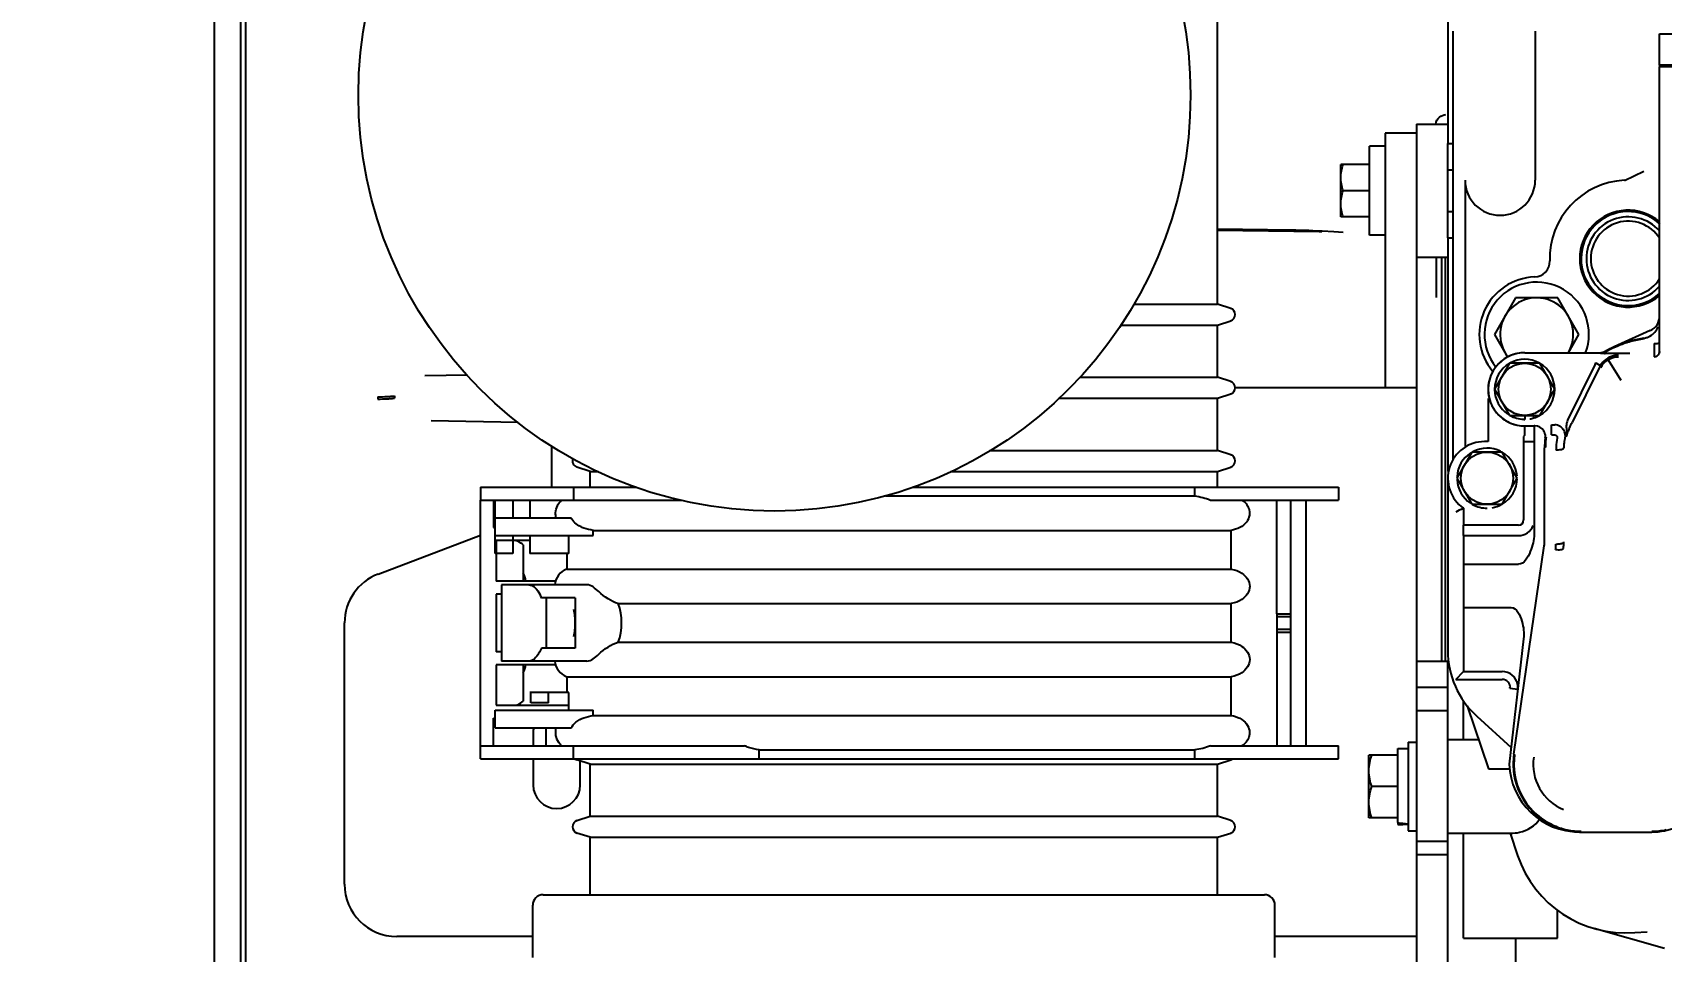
# Model space of a CAD drawing. Header units: millimetres. Extents: x 9130 to 9550, y -18883 to -17651.
# Drawn here: x 9350.471 to 9353.588, y -18045.682 to -18043.924 of the extents above; entities that cross this region are included whole.
import ezdxf

# ---------------------------------------------------------------- set-up
doc = ezdxf.new("R2010")
doc.units = ezdxf.units.MM
doc.layers.add('3551370_DKREDXF_CONTINUOUS_LINE', color=7, linetype='Continuous')
doc.layers.add('3884027_DKREDXF_CONTINUOUS_LINE', color=7, linetype='Continuous')
doc.styles.add('KOTE ZA MONNTAZU', font='simplex.shx', dxfattribs={"width": 0.7, "oblique": 8, "height": 3})
doc.dimstyles.new('KOTE ZA MONTAZU u cm', dxfattribs={"dimscale": 0, "dimtxt": 1.5, "dimasz": 1.5, "dimexe": 0.8, "dimexo": 0.1, "dimgap": 1, "dimtad": 1, "dimdec": 1, "dimlfac": 10, "dimzin": 12, "dimdsep": 46, "dimtxsty": 'KOTE ZA MONNTAZU', "dimcen": 1.5, "dimclrt": 1, "dimadec": 0, "dimazin": 0, "dimtfac": 1, "dimtdec": 1, "dimtmove": 0, "dimatfit": 3, "dimfxl": 1, "dimtolj": 2, "dimtzin": 0, "dimarcsym": 0})

# ---------------------------------------------------------------- blocks, each defined once
blk = doc.blocks.new('*D1102')
at = {"color": 0, "lineweight": -2, "transparency": 16777216}
for p, q in [((9345.4099, -18047.6265), (9345.4099, -18048.7074)), ((9359.4099, -18047.6265), (9359.4099, -18048.7074)), ((9346.0099, -18048.5074), (9358.8099, -18048.5074))]:
    blk.add_line(p, q, dxfattribs=at)
at = {"color": 0, "transparency": 16777216}
for points in [[(9346.0099, -18048.4074), (9346.0099, -18048.6074), (9345.4099, -18048.5074)], [(9358.8099, -18048.4074), (9358.8099, -18048.6074), (9359.4099, -18048.5074)]]:
    blk.add_solid(points, dxfattribs=at)
at = {"layer": 'Defpoints', "color": 0, "transparency": 16777216}
for p in [(9345.4099, -18047.5265), (9359.4099, -18047.5265), (9359.4099, -18048.5074)]:
    blk.add_point(p, dxfattribs=at)
at = {"color": 1, "transparency": 16777216, "insert": (9352.4099, -18047.7074), "char_height": 3, "width": 6.923188, "attachment_point": 5, "style": 'KOTE ZA MONNTAZU'}
blk.add_mtext('\\A2;{\\H0.4x;140 cm}', dxfattribs=at)

msp = doc.modelspace()

# ---------------------------------------------------------------- linework, layer by layer
at = {"layer": '3551370_DKREDXF_CONTINUOUS_LINE', "color": 7, "linetype": 'Continuous'}
for p, q in [((9350.8691, -18043.3156), (9350.8691, -18046.2774)), ((9351.1318, -18044.6208), (9351.1318, -18044.6251)), ((9351.1638, -18044.619), (9351.1638, -18044.6233))]:
    msp.add_line(p, q, dxfattribs=at)
at = {"layer": '3551370_DKREDXF_CONTINUOUS_LINE', "color": 6, "linetype": 'Continuous'}
for p, q in [((9350.8189, -18046.2667), (9350.8189, -18043.3263)), ((9350.8789, -18045.9838), (9350.8789, -18043.5313)), ((9351.303, -18044.5796), (9351.2217, -18044.581)), ((9351.2337, -18044.6664), (9351.4004, -18044.6693)), ((9351.4639, -18044.7144), (9351.4639, -18044.7935))]:
    msp.add_line(p, q, dxfattribs=at)
at = {"layer": '3551370_DKREDXF_CONTINUOUS_LINE', "color": 7, "linetype": 'Continuous'}
for points in [[(9351.1318, -18044.6208), (9351.1378, -18044.6208), (9351.1438, -18044.6207), (9351.1498, -18044.6203)], [(9351.1318, -18044.6251), (9351.1378, -18044.6251), (9351.1438, -18044.625), (9351.1498, -18044.6246)]]:
    msp.add_open_spline(points, degree=3, dxfattribs=at)
for points, knots in [([(9351.1498, -18044.6203), (9351.1512, -18044.6203), (9351.1559, -18044.6199), (9351.1605, -18044.6195), (9351.1638, -18044.619)], [0, 0, 0, 0, 0.286646, 1, 1, 1, 1]), ([(9351.1498, -18044.6246), (9351.1512, -18044.6246), (9351.1559, -18044.6243), (9351.1605, -18044.6238), (9351.1638, -18044.6233)], [0, 0, 0, 0, 0.286683, 1, 1, 1, 1])]:
    msp.add_open_spline(points, degree=3, knots=knots, dxfattribs=at)
at = {"layer": '3884027_DKREDXF_CONTINUOUS_LINE', "color": 6, "linetype": 'Continuous'}
for p, q in [((9353.1789, -18043.4665), (9353.1789, -18044.0989)), ((9352.738, -18044.4435), (9352.738, -18043.7725)), ((9353.1889, -18044.7419), (9353.1889, -18043.9215)), ((9353.346, -18043.9215), (9353.346, -18044.2065)), ((9353.5839, -18043.9865), (9353.5839, -18043.9265)), ((9353.5839, -18043.9265), (9353.6325, -18043.9265)), ((9353.5839, -18044.5341), (9353.5839, -18043.9895)), ((9353.1189, -18044.0995), (9353.1789, -18044.0995)), ((9353.1789, -18044.0995), (9353.1789, -18044.1365)), ((9353.0589, -18044.1165), (9353.0589, -18044.6035)), ((9353.1189, -18044.1165), (9353.0589, -18044.1165)), ((9353.1189, -18044.1197), (9353.1189, -18046.0965)), ((9353.0289, -18044.3115), (9353.0289, -18044.1415)), ((9353.0589, -18044.1415), (9353.0289, -18044.1415)), ((9352.9739, -18044.2765), (9352.9739, -18044.1765)), ((9353.0289, -18044.1765), (9352.9739, -18044.1765)), ((9353.1789, -18044.1865), (9353.1889, -18044.1865)), ((9353.0289, -18044.2265), (9352.9784, -18044.2265)), ((9353.2118, -18044.2065), (9353.2118, -18044.7178)), ((9353.0289, -18044.2765), (9352.9739, -18044.2765)), ((9353.1789, -18044.2665), (9353.1889, -18044.2665)), ((9352.8818, -18044.3018), (9352.738, -18044.2999)), ((9352.738, -18044.3019), (9352.9327, -18044.3046)), ((9352.9209, -18044.3031), (9352.9132, -18044.3027)), ((9352.9327, -18044.3046), (9352.938, -18044.3048)), ((9352.9786, -18044.3062), (9352.9607, -18044.3052)), ((9353.0589, -18044.3115), (9353.0289, -18044.3115)), ((9353.1789, -18044.3165), (9353.1789, -18044.7635)), ((9353.1189, -18044.3535), (9353.1789, -18044.3535)), ((9353.1564, -18044.3535), (9353.1564, -18044.4308)), ((9353.1669, -18044.3535), (9353.1669, -18045.1263)), ((9352.5781, -18044.4435), (9352.738, -18044.4435)), ((9352.7634, -18044.4516), (9352.738, -18044.4435)), ((9353.3085, -18044.4315), (9353.2681, -18044.5015)), ((9353.3893, -18044.4315), (9353.3085, -18044.4315)), ((9353.4297, -18044.5015), (9353.3893, -18044.4315)), ((9352.738, -18044.4835), (9352.7634, -18044.4754)), ((9352.5526, -18044.4835), (9352.738, -18044.4835)), ((9352.738, -18044.5835), (9352.738, -18044.4835)), ((9353.2681, -18044.5015), (9353.2931, -18044.5449)), ((9353.4095, -18044.5365), (9353.4297, -18044.5015)), ((9353.5663, -18044.4939), (9353.4972, -18044.5252)), ((9353.3259, -18044.5365), (9353.4703, -18044.5365)), ((9353.5152, -18044.5383), (9353.5101, -18044.5383)), ((9353.297, -18044.5565), (9353.2682, -18044.6065)), ((9353.3548, -18044.5565), (9353.297, -18044.5565)), ((9353.3836, -18044.6065), (9353.3548, -18044.5565)), ((9353.4855, -18044.5501), (9353.5097, -18044.5892)), ((9352.4748, -18044.5835), (9352.738, -18044.5835)), ((9352.7634, -18044.5916), (9352.738, -18044.5835)), ((9352.4341, -18044.6235), (9352.738, -18044.6235)), ((9352.738, -18044.6235), (9352.7634, -18044.6154)), ((9352.738, -18044.7235), (9352.738, -18044.6235)), ((9353.1189, -18044.6035), (9352.7717, -18044.6035)), ((9353.2559, -18044.6238), (9353.2559, -18044.7065)), ((9353.2682, -18044.6065), (9353.297, -18044.6565)), ((9353.3548, -18044.6565), (9353.3836, -18044.6065)), ((9353.297, -18044.6565), (9353.3548, -18044.6565)), ((9353.3439, -18044.6765), (9353.3439, -18044.8839)), ((9353.3454, -18044.6765), (9353.3439, -18044.6765)), ((9352.3021, -18044.7235), (9352.738, -18044.7235)), ((9352.7634, -18044.7316), (9352.738, -18044.7235)), ((9353.225, -18044.7265), (9353.1962, -18044.7765)), ((9353.2828, -18044.7265), (9353.225, -18044.7265)), ((9353.2559, -18044.7065), (9353.2489, -18044.7065)), ((9353.3116, -18044.7765), (9353.2828, -18044.7265)), ((9353.3239, -18044.7065), (9353.3439, -18044.7065)), ((9353.3639, -18044.8985), (9353.3639, -18044.7185)), ((9351.538, -18044.7635), (9351.5127, -18044.7554)), ((9352.738, -18044.7635), (9352.7634, -18044.7554)), ((9351.538, -18044.7635), (9351.5538, -18044.7635)), ((9351.538, -18044.7935), (9351.538, -18044.7635)), ((9352.2273, -18044.7635), (9352.738, -18044.7635)), ((9352.738, -18044.7935), (9352.738, -18044.7635)), ((9353.1789, -18044.7765), (9353.1789, -18045.1065)), ((9353.1962, -18044.7765), (9353.225, -18044.8265)), ((9353.2828, -18044.8265), (9353.3116, -18044.7765)), ((9351.328, -18044.7935), (9351.6271, -18044.7935)), ((9351.328, -18044.8185), (9351.7139, -18044.8185)), ((9351.328, -18045.2885), (9351.328, -18044.8185)), ((9351.5059, -18044.7935), (9351.5059, -18044.8185)), ((9352.103, -18044.8106), (9352.6948, -18044.8106)), ((9352.154, -18044.7935), (9352.9694, -18044.7935)), ((9352.6948, -18044.8106), (9352.6948, -18044.7935)), ((9352.7245, -18044.8185), (9352.9694, -18044.8185)), ((9352.908, -18045.2885), (9352.908, -18044.8185)), ((9352.9694, -18044.7935), (9352.9694, -18044.8185)), ((9353.2089, -18044.8339), (9353.2089, -18044.8665)), ((9353.225, -18044.8265), (9353.2828, -18044.8265)), ((9351.5435, -18044.8764), (9352.7646, -18044.8764)), ((9351.5435, -18044.8865), (9351.5435, -18044.8764)), ((9352.7646, -18044.9506), (9352.7646, -18044.8764)), ((9351.1326, -18044.96), (9351.328, -18044.8858)), ((9351.3562, -18044.8865), (9351.5435, -18044.8865)), ((9351.358, -18044.896), (9351.358, -18044.9735)), ((9351.41, -18044.9041), (9351.41, -18044.9735)), ((9351.4974, -18044.9205), (9351.4974, -18044.8865)), ((9353.2089, -18044.8865), (9353.2089, -18045.1465)), ((9353.2089, -18044.8865), (9353.3139, -18044.8865)), ((9353.3053, -18045.3048), (9353.3634, -18044.9057)), ((9353.2089, -18044.9412), (9353.3139, -18044.9412)), ((9351.493, -18044.9506), (9352.7646, -18044.9506)), ((9351.358, -18044.9985), (9351.358, -18045.1085)), ((9351.5317, -18044.9805), (9351.368, -18044.9805)), ((9351.5095, -18045.0055), (9351.4447, -18045.0055)), ((9351.4537, -18045.0055), (9351.4537, -18045.1015)), ((9351.5917, -18045.0164), (9352.7646, -18045.0164)), ((9352.7646, -18045.0906), (9352.7646, -18045.0164)), ((9352.8515, -18045.036), (9352.8515, -18045.071)), ((9353.2089, -18045.0242), (9353.3001, -18045.0242)), ((9351.068, -18045.5535), (9351.068, -18045.0535)), ((9352.8515, -18045.041), (9352.878, -18045.041)), ((9352.878, -18045.066), (9352.8515, -18045.066)), ((9351.5917, -18045.0906), (9352.7646, -18045.0906)), ((9353.3237, -18045.0836), (9353.2963, -18045.3235)), ((9351.5317, -18045.1265), (9351.368, -18045.1265)), ((9353.1189, -18045.1265), (9353.1789, -18045.1265)), ((9353.1789, -18046.5265), (9353.1789, -18045.1265)), ((9351.358, -18045.1335), (9351.358, -18045.211)), ((9351.4719, -18045.1335), (9351.358, -18045.1335)), ((9351.41, -18045.1335), (9351.41, -18045.2029)), ((9351.493, -18045.1564), (9352.7646, -18045.1564)), ((9352.7646, -18045.2306), (9352.7646, -18045.1564)), ((9353.2089, -18045.1465), (9353.2829, -18045.1465)), ((9353.1189, -18045.1765), (9353.1789, -18045.1765)), ((9351.3562, -18045.2205), (9351.5435, -18045.2205)), ((9351.358, -18045.211), (9351.4974, -18045.211)), ((9351.5435, -18045.2306), (9351.5435, -18045.2205)), ((9353.1789, -18045.2215), (9353.1189, -18045.2215)), ((9353.2157, -18045.2121), (9353.2564, -18045.3325)), ((9351.5435, -18045.2306), (9352.7646, -18045.2306)), ((9353.2341, -18045.2319), (9353.2999, -18045.2921)), ((9351.328, -18045.2885), (9351.8332, -18045.2885)), ((9351.4289, -18045.2635), (9351.4289, -18045.2885)), ((9351.5059, -18045.3135), (9351.5059, -18045.2885)), ((9352.7245, -18045.2885), (9352.9694, -18045.2885)), ((9352.9694, -18045.3135), (9352.9694, -18045.2885)), ((9353.1029, -18045.2815), (9353.1029, -18045.4515)), ((9353.1029, -18045.2815), (9353.1189, -18045.2815)), ((9353.1789, -18045.2765), (9353.2374, -18045.2765)), ((9351.328, -18045.3135), (9352.9694, -18045.3135)), ((9351.4289, -18045.3135), (9351.4289, -18045.3635)), ((9351.538, -18045.3235), (9351.5127, -18045.3154)), ((9351.5189, -18045.3635), (9351.5189, -18045.3174)), ((9351.8612, -18045.3135), (9351.8612, -18045.2964)), ((9351.8612, -18045.2964), (9352.6948, -18045.2964)), ((9352.6948, -18045.3135), (9352.6948, -18045.2964)), ((9352.738, -18045.3235), (9352.7634, -18045.3154)), ((9353.0279, -18045.4265), (9353.0279, -18045.3065)), ((9353.0829, -18045.3065), (9353.0279, -18045.3065)), ((9353.0829, -18045.4356), (9353.0829, -18045.294)), ((9353.0829, -18045.294), (9353.1029, -18045.294)), ((9351.538, -18045.4235), (9351.538, -18045.3235)), ((9351.538, -18045.3235), (9352.738, -18045.3235)), ((9352.738, -18045.4235), (9352.738, -18045.3235)), ((9353.2564, -18045.3325), (9353.2963, -18045.3325)), ((9353.0829, -18045.3665), (9353.0333, -18045.3665)), ((9351.5127, -18045.4316), (9351.538, -18045.4235)), ((9351.538, -18045.4235), (9352.738, -18045.4235)), ((9352.7634, -18045.4316), (9352.738, -18045.4235)), ((9353.0829, -18045.4265), (9353.0279, -18045.4265)), ((9351.538, -18045.4635), (9351.5127, -18045.4554)), ((9351.538, -18045.5735), (9351.538, -18045.4635)), ((9351.538, -18045.4635), (9352.738, -18045.4635)), ((9352.738, -18045.4635), (9352.7634, -18045.4554)), ((9352.738, -18045.5735), (9352.738, -18045.4635)), ((9353.1029, -18045.4515), (9353.1189, -18045.4515)), ((9353.1789, -18045.4715), (9353.1189, -18045.4715)), ((9353.2983, -18045.4565), (9353.1789, -18045.4565)), ((9353.2089, -18045.6565), (9353.2089, -18045.4565)), ((9353.298, -18045.4558), (9353.3124, -18045.4983)), ((9353.4306, -18045.4535), (9353.5689, -18045.4535)), ((9353.1189, -18045.4965), (9353.1789, -18045.4965)), ((9351.428, -18045.6935), (9351.428, -18045.5935)), ((9351.448, -18045.5735), (9352.828, -18045.5735)), ((9352.848, -18045.6935), (9352.848, -18045.5935)), ((9353.3889, -18045.6565), (9353.3889, -18045.6035)), ((9351.428, -18045.6535), (9351.168, -18045.6535)), ((9353.1189, -18045.6535), (9352.848, -18045.6535)), ((9353.2089, -18045.6565), (9353.3889, -18045.6565)), ((9353.3089, -18045.7891), (9353.3089, -18045.6565)), ((9353.5934, -18045.6765), (9353.459, -18045.6381)), ((9353.5364, -18045.6458), (9353.5605, -18045.6448))]:
    msp.add_line(p, q, dxfattribs=at)
at = {"layer": '3884027_DKREDXF_CONTINUOUS_LINE', "color": 7, "linetype": 'Continuous'}
for p, q in [((9353.5839, -18043.9865), (9353.5839, -18043.9895)), ((9353.6192, -18043.9865), (9353.5839, -18043.9865)), ((9353.6192, -18043.9895), (9353.5839, -18043.9895)), ((9353.1189, -18044.0995), (9353.1189, -18044.1197)), ((9353.1789, -18044.3165), (9353.1789, -18044.1365)), ((9353.1789, -18044.1365), (9353.189, -18044.1365)), ((9353.5166, -18044.2067), (9353.5539, -18044.1893)), ((9353.1789, -18044.3165), (9353.189, -18044.3165)), ((9353.1739, -18044.3524), (9353.1739, -18045.1263)), ((9353.4798, -18044.5378), (9353.4784, -18044.5381)), ((9353.5739, -18044.519), (9353.5739, -18044.5442)), ((9353.4601, -18044.5595), (9353.4078, -18044.6654)), ((9353.4691, -18044.5639), (9353.4168, -18044.6699)), ((9353.461, -18044.5578), (9353.4601, -18044.5595)), ((9353.4619, -18044.5561), (9353.461, -18044.5578)), ((9353.4619, -18044.5561), (9353.4705, -18044.5612)), ((9353.4698, -18044.5626), (9353.4691, -18044.5639)), ((9353.4705, -18044.5612), (9353.4698, -18044.5626)), ((9353.3259, -18044.6565), (9353.3259, -18044.664)), ((9353.3425, -18044.6565), (9353.3425, -18044.6616)), ((9353.4078, -18044.6654), (9353.4069, -18044.6685)), ((9353.3259, -18044.6945), (9353.3239, -18044.6965)), ((9353.3239, -18044.6965), (9353.3239, -18044.8565)), ((9353.3259, -18044.6765), (9353.3439, -18044.6765)), ((9353.3259, -18044.6945), (9353.3259, -18044.6778)), ((9353.3772, -18044.6937), (9353.3772, -18044.6745)), ((9353.3772, -18044.6745), (9353.3833, -18044.6745)), ((9353.3772, -18044.6937), (9353.3833, -18044.6937)), ((9353.4069, -18044.6685), (9353.4061, -18044.6716)), ((9351.328, -18044.7935), (9351.328, -18044.8185)), ((9351.353, -18044.8185), (9351.353, -18044.871)), ((9351.3562, -18044.9205), (9351.3562, -18044.8185)), ((9351.3902, -18044.8185), (9351.3902, -18044.8525)), ((9351.4228, -18044.8185), (9351.4228, -18044.8525)), ((9352.8515, -18045.036), (9352.8515, -18044.8185)), ((9352.878, -18044.8185), (9352.878, -18045.2885)), ((9351.3562, -18044.8525), (9351.5016, -18044.8525)), ((9351.353, -18044.871), (9351.3562, -18044.871)), ((9353.2089, -18044.8865), (9353.2089, -18044.8665)), ((9353.3139, -18044.8665), (9353.2089, -18044.8665)), ((9351.4228, -18044.896), (9351.358, -18044.896)), ((9351.3902, -18044.8865), (9351.3902, -18044.9205)), ((9351.4228, -18044.8865), (9351.4228, -18044.9205)), ((9351.3902, -18044.9205), (9351.3562, -18044.9205)), ((9351.4974, -18044.9205), (9351.4228, -18044.9205)), ((9351.493, -18044.9205), (9351.493, -18044.9506)), ((9351.4719, -18044.9735), (9351.358, -18044.9735)), ((9351.368, -18044.9985), (9351.358, -18044.9985)), ((9351.368, -18044.9805), (9351.368, -18045.1265)), ((9351.5095, -18045.0055), (9351.5095, -18045.1015)), ((9352.8515, -18045.036), (9352.878, -18045.036)), ((9351.5095, -18045.1015), (9351.4447, -18045.1015)), ((9352.8515, -18045.071), (9352.8515, -18045.2885)), ((9352.8515, -18045.071), (9352.878, -18045.071)), ((9351.368, -18045.1085), (9351.358, -18045.1085)), ((9351.493, -18045.1564), (9351.493, -18045.1865)), ((9353.1939, -18045.1615), (9353.2089, -18045.1465)), ((9353.1939, -18045.1615), (9353.2829, -18045.1615)), ((9351.4974, -18045.1865), (9351.4228, -18045.1865)), ((9351.4242, -18045.2065), (9351.4242, -18045.1865)), ((9351.4582, -18045.2065), (9351.4582, -18045.1865)), ((9351.4974, -18045.2205), (9351.4974, -18045.1865)), ((9353.2978, -18045.1782), (9353.3127, -18045.1799)), ((9351.3562, -18045.2545), (9351.3562, -18045.2205)), ((9351.4582, -18045.2065), (9351.4242, -18045.2065)), ((9353.2089, -18045.2765), (9353.2089, -18045.2029)), ((9351.353, -18045.2885), (9351.353, -18045.236)), ((9351.353, -18045.236), (9351.3562, -18045.236)), ((9351.3562, -18045.2545), (9351.5016, -18045.2545)), ((9351.453, -18045.2545), (9351.453, -18045.2885)), ((9351.328, -18045.3135), (9351.328, -18045.2885)), ((9353.0829, -18045.4356), (9353.0829, -18045.439))]:
    msp.add_line(p, q, dxfattribs=at)
at = {"layer": '3884027_DKREDXF_CONTINUOUS_LINE', "color": 6, "linetype": 'Continuous'}
for points in [[(9352.9132, -18044.3027), (9352.8879, -18044.3019), (9352.8818, -18044.3018)], [(9352.9607, -18044.3052), (9352.9382, -18044.304), (9352.9209, -18044.3031)], [(9353.5839, -18044.5341), (9353.5839, -18044.535), (9353.5831, -18044.5381)]]:
    msp.add_lwpolyline(points, dxfattribs=at)
at = {"layer": '3884027_DKREDXF_CONTINUOUS_LINE', "color": 7, "linetype": 'Continuous'}
msp.add_lwpolyline([(9353.4824, -18044.5363), (9353.4812, -18044.5372), (9353.4798, -18044.5378)], dxfattribs=at)
at = {"layer": '3884027_DKREDXF_CONTINUOUS_LINE', "color": 6, "linetype": 'Continuous'}
for centre, radius in [((9351.8905, -18044.0435), 0.796), ((9353.3259, -18044.6065), 0.05), ((9353.2539, -18044.7765), 0.05)]:
    msp.add_circle(centre, radius, dxfattribs=at)
for centre, radius, start, end in [((9353.2789, -18044.2065), 0.0671, 180, 0), ((9353.5239, -18044.3565), 0.15, 92.7758, 181.6194), ((9353.5239, -18044.3565), 0.0927, 49.3452, 310.5156), ((9353.5239, -18044.3565), 0.09, 47.1237, 311.967), ((9353.344, -18044.3616), 0.03, 272.0173, 1.6194), ((9353.3489, -18044.5015), 0.11, 92.0173, 219.8001), ((9353.3489, -18044.5015), 0.1, 339.4532, 218.7123), ((9353.3489, -18044.5015), 0.07, 330, 218.1341), ((9352.7595, -18044.4635), 0.0125, 287.7356, 72.2644), ((9353.5539, -18044.4666), 0.03, 294.394, 0), ((9353.3259, -18044.6065), 0.07, 90, 270), ((9353.4677, -18044.5065), 0.03, 270, 298.9547), ((9353.4702, -18044.5159), 0.0206, 284.7516, 290.1731), ((9353.4879, -18043.9977), 0.5405, 268.9937, 269.1787), ((9353.5838, -18044.7165), 0.2086, 114.3002, 119.6561), ((9353.5839, -18044.7165), 0.21, 114.394, 118.9551), ((9353.5842, -18044.7173), 0.2095, 112.4893, 114.304), ((9353.5842, -18044.7175), 0.2097, 107.7232, 112.488), ((9353.5842, -18044.7174), 0.2095, 107.0792, 107.7223), ((9353.5841, -18044.7172), 0.2094, 105.3401, 107.0793), ((9353.5839, -18044.7163), 0.2085, 98.2219, 105.3449), ((9353.3259, -18044.6065), 0.0575, 120.4082, 179.5918), ((9353.3259, -18044.6065), 0.0575, 60.4082, 119.5918), ((9353.3259, -18044.6065), 0.0575, 0.4082, 59.5918), ((9352.7595, -18044.6035), 0.0125, 287.7356, 72.2644), ((9353.3259, -18044.6065), 0.0575, 180.4082, 235.9959), ((9353.3259, -18044.6065), 0.0575, 300.4082, 359.5918), ((9353.3259, -18044.6065), 0.0575, 240.4082, 267.6689), ((9353.3259, -18044.6065), 0.0575, 288.0065, 299.5918), ((9353.3457, -18044.6965), 0.0199, 351.5796, 11.4829), ((9353.2489, -18044.7765), 0.07, 90, 235.1501), ((9353.4936, -18044.7186), 0.1282, 175.415, 179.9738), ((9353.4943, -18044.7187), 0.1289, 170.8661, 175.415), ((9351.5165, -18044.7435), 0.0125, 159.4216, 252.2644), ((9352.7595, -18044.7435), 0.0125, 287.7356, 72.2644), ((9353.3139, -18044.8565), 0.03, 270, 339.4592), ((9351.168, -18045.0535), 0.1, 110.7828, 180), ((9351.1792, -18045.0438), 0.2463, 16.6785, 20.4235), ((9353.3489, -18045.1065), 0.17, 180, 227.522), ((9351.1792, -18045.0632), 0.2463, 339.5764, 343.3215), ((9353.2829, -18045.1765), 0.03, 353.4943, 10.8783), ((9351.4739, -18045.2635), 0.045, 168.3248, 180), ((9351.5165, -18045.3035), 0.0125, 235.6899, 252.2644), ((9352.7595, -18045.3035), 0.0125, 287.7356, 304.3101), ((9353.4339, -18045.3235), 0.1286, 171.6955, 242.4524), ((9353.4348, -18045.3243), 0.0926, 171.3127, 248.1558), ((9353.4306, -18045.3192), 0.1343, 181.8487, 270), ((9353.5689, -18045.3235), 0.13, 270, 0), ((9351.4739, -18045.3635), 0.045, 180, 0), ((9351.5165, -18045.4435), 0.0125, 107.7356, 252.2644), ((9352.7595, -18045.4435), 0.0125, 287.7356, 72.2644), ((9353.4338, -18045.3236), 0.1284, 242.4656, 249.5745), ((9353.4339, -18045.3234), 0.1287, 249.5721, 256.2765), ((9353.434, -18045.3229), 0.1292, 256.2943, 269.2787), ((9353.4339, -18045.3252), 0.1269, 269.3084, 269.9937), ((9353.5688, -18045.3231), 0.129, 270.0337, 282.5755), ((9353.5189, -18045.4285), 0.218, 198.6663, 274.6068), ((9351.168, -18045.5535), 0.1, 180, 270), ((9351.448, -18045.5935), 0.02, 90, 180), ((9352.828, -18045.5935), 0.02, 0, 90)]:
    msp.add_arc(centre, radius, start, end, dxfattribs=at)
at = {"layer": '3884027_DKREDXF_CONTINUOUS_LINE', "color": 7, "linetype": 'Continuous'}
for centre, radius, start, end in [((9353.5239, -18044.3565), 0.08, 41.3756, 318.6244), ((9353.5239, -18044.3565), 0.0716, 32.951, 327.049), ((9353.3259, -18044.6065), 0.0575, 267.6689, 270), ((9353.3259, -18044.6065), 0.0575, 279.5665, 288.0065), ((9353.3833, -18044.6946), 0.0201, 75.1509, 89.941), ((9353.3834, -18044.6943), 0.0198, 58.4344, 75.1963), ((9353.3834, -18044.6945), 0.0199, 26.6734, 34.7684), ((9353.3835, -18044.6945), 0.0198, 14.035, 26.6896), ((9353.3832, -18044.6945), 0.0202, 0.9857, 13.9614), ((9353.5032, -18044.7247), 0.1018, 163.7073, 164.424), ((9353.5043, -18044.725), 0.1029, 160.6284, 163.6779), ((9353.5052, -18044.7252), 0.1038, 155.5668, 160.6995), ((9353.5009, -18044.7233), 0.0991, 153.3087, 155.5567), ((9352.1207, -18044.0307), 1.4451, 333.3532, 333.549), ((9352.0959, -18044.0183), 1.4728, 333.5465, 333.7421), ((9353.2539, -18044.7765), 0.0575, 63.558, 117.7212), ((9353.2539, -18044.7765), 0.0575, 4.1061, 59.5918), ((9353.4938, -18044.7226), 0.108, 176.704, 179.9951), ((9353.4941, -18044.7226), 0.1083, 167.7811, 176.6967), ((9353.4939, -18044.7185), 0.0931, 173.9337, 180.0422), ((9353.4941, -18044.7185), 0.0933, 167.8213, 173.929), ((9353.2539, -18044.7765), 0.0575, 123.0043, 177.1628), ((9353.2539, -18044.7765), 0.0575, 182.4471, 236.6074), ((9353.2539, -18044.7765), 0.0575, 300.4082, 359.5918), ((9353.2539, -18044.7765), 0.0575, 241.8968, 270), ((9353.2539, -18044.7765), 0.0575, 279.5665, 299.5918), ((9353.3139, -18044.8565), 0.01, 270, 0), ((9353.3139, -18044.9026), 0.0719, 351.7154, 355.861), ((9353.3139, -18044.9026), 0.0719, 355.8575, 359.9972), ((9353.3138, -18044.8985), 0.087, 351.6692, 359.9452), ((9351.505, -18044.9835), 0.035, 110.051, 175.0829), ((9351.505, -18045.1235), 0.035, 184.9171, 249.949), ((9353.2829, -18045.1765), 0.03, 10.8783, 90), ((9353.2829, -18045.1765), 0.015, 353.4943, 90)]:
    msp.add_arc(centre, radius, start, end, dxfattribs=at)
at = {"layer": '3884027_DKREDXF_CONTINUOUS_LINE', "color": 6, "linetype": 'Continuous'}
for centre, major_axis, start_param, end_param in [((9353.5839, -18044.7165), (-0.21, 0), -1.427449, -1.179029), ((9353.5489, -18044.474), (0, -0.035), 0.143348, 0.32119), ((9353.5489, -18044.474), (-0.035, 0), 1.891987, 2.068187), ((9353.5489, -18044.474), (0, -0.035), 0.49739, 1.198948), ((9353.3259, -18044.6065), (0, -0.07), -3.141593, -2.625669), ((9353.5839, -18044.7165), (0, -0.21), -2.749826, -2.625014), ((9353.3259, -18044.6065), (0, -0.07), -2.36588, -1.303827), ((9353.3259, -18044.6065), (-0.07, 0), -1.054872, -0.795083), ((9353.3259, -18044.6065), (-0.07, 0), 0.26697, 0.585589), ((9353.3259, -18044.6065), (0, -0.07), -0.985207, -0.687647), ((9353.3259, -18044.6065), (-0.07, 0), 0.883149, 1.282378), ((9353.3259, -18044.6065), (0, -0.07), -0.288418, 0), ((9353.4939, -18044.7185), (0, -0.13), -1.718356, -1.570796), ((9353.3139, -18044.8985), (0, -0.05), 1.426157, 1.570796), ((9353.4339, -18045.3235), (0, -0.13), -1.715435, -1.422446), ((9353.4339, -18045.3235), (-0.13, 0), 0.148351, 1.406048), ((9353.4339, -18045.3235), (0, -0.13), -0.164749, -0.141143), ((9353.4339, -18045.3235), (-0.13, 0), 1.429653, 1.496706), ((9353.4339, -18045.3235), (0, -0.13), -0.07409, -0.025301), ((9353.4339, -18045.3235), (-0.13, 0), 1.545495, 1.570796), ((9353.5689, -18045.3235), (-0.13, 0), 1.570796, 1.766032)]:
    msp.add_ellipse(centre, major_axis=major_axis, ratio=1, start_param=start_param, end_param=end_param, dxfattribs=at)
at = {"layer": '3884027_DKREDXF_CONTINUOUS_LINE', "color": 7, "linetype": 'Continuous'}
for centre, start_param, end_param in [((9353.1302, -18045.3665), 7.544694, 7.677321), ((9353.0829, -18045.3665), 7.853982, 7.982976)]:
    msp.add_ellipse(centre, major_axis=(-0.1555, 0), ratio=0.466308, start_param=start_param, end_param=end_param, dxfattribs=at)
at = {"layer": '3884027_DKREDXF_CONTINUOUS_LINE', "color": 6, "linetype": 'Continuous'}
for points in [[(9353.1557, -18044.0995), (9353.1561, -18044.0943), (9353.1589, -18044.089), (9353.1629, -18044.0857)], [(9353.1629, -18044.0857), (9353.1662, -18044.083), (9353.1706, -18044.0811), (9353.1748, -18044.0809)], [(9352.9739, -18044.2015), (9352.9739, -18044.193), (9352.9757, -18044.1845), (9352.9784, -18044.1765)], [(9352.9784, -18044.2265), (9352.9757, -18044.2185), (9352.9739, -18044.21), (9352.9739, -18044.2015)], [(9352.9739, -18044.2515), (9352.9739, -18044.243), (9352.9757, -18044.2345), (9352.9784, -18044.2265)], [(9352.9784, -18044.2765), (9352.9757, -18044.2685), (9352.9739, -18044.26), (9352.9739, -18044.2515)], [(9353.501, -18044.5382), (9353.494, -18044.5382), (9353.4871, -18044.5382), (9353.4802, -18044.5381)], [(9353.5101, -18044.5383), (9353.507, -18044.5383), (9353.504, -18044.5382), (9353.501, -18044.5382)], [(9353.5274, -18044.5383), (9353.5234, -18044.5383), (9353.5193, -18044.5383), (9353.5152, -18044.5383)], [(9353.4714, -18044.5651), (9353.4746, -18044.559), (9353.4796, -18044.5537), (9353.4855, -18044.5501)], [(9353.4855, -18044.5501), (9353.4912, -18044.5464), (9353.4983, -18044.5443), (9353.5051, -18044.5442)], [(9353.3626, -18044.6861), (9353.3592, -18044.6805), (9353.352, -18044.6765), (9353.3454, -18044.6765)], [(9353.3651, -18044.6926), (9353.3647, -18044.6903), (9353.3638, -18044.6881), (9353.3626, -18044.6861)], [(9352.6948, -18044.8106), (9352.7049, -18044.812), (9352.7152, -18044.8143), (9352.7245, -18044.8185)], [(9351.5435, -18044.8764), (9351.5375, -18044.8754), (9351.5315, -18044.874), (9351.5259, -18044.8719)], [(9351.5917, -18045.0906), (9351.6003, -18045.0674), (9351.6003, -18045.0396), (9351.5917, -18045.0164)], [(9351.3981, -18045.2101), (9351.4026, -18045.2087), (9351.4065, -18045.2059), (9351.41, -18045.2029)], [(9351.8412, -18045.2916), (9351.8385, -18045.2907), (9351.8358, -18045.2897), (9351.8332, -18045.2885)], [(9352.7245, -18045.2885), (9352.7152, -18045.2927), (9352.7049, -18045.295), (9352.6948, -18045.2964)], [(9351.8612, -18045.2964), (9351.8545, -18045.2953), (9351.8477, -18045.2938), (9351.8412, -18045.2916)], [(9353.0279, -18045.3365), (9353.0279, -18045.3263), (9353.03, -18045.3161), (9353.0333, -18045.3065)], [(9353.0333, -18045.3665), (9353.03, -18045.3569), (9353.0279, -18045.3467), (9353.0279, -18045.3365)], [(9353.0279, -18045.3965), (9353.0279, -18045.3863), (9353.03, -18045.3761), (9353.0333, -18045.3665)], [(9353.0333, -18045.4265), (9353.03, -18045.4169), (9353.0279, -18045.4067), (9353.0279, -18045.3965)]]:
    msp.add_open_spline(points, degree=3, dxfattribs=at)
for points, knots in [([(9353.4703, -18044.5365), (9353.4712, -18044.5365), (9353.4729, -18044.5364), (9353.4746, -18044.536), (9353.4754, -18044.5358)], [0, 0, 0, 0, 0.498087, 1, 1, 1, 1]), ([(9353.5051, -18044.5411), (9353.502, -18044.5411), (9353.4884, -18044.5428), (9353.4759, -18044.5521), (9353.4705, -18044.5612)], [0, 0, 0, 0, 0.227307, 1, 1, 1, 1]), ([(9353.4773, -18044.5352), (9353.4778, -18044.5351), (9353.4788, -18044.5347), (9353.4797, -18044.5342), (9353.4802, -18044.5339)], [0, 0, 0, 0, 0.502544, 1, 1, 1, 1]), ([(9351.4731, -18044.8525), (9351.4722, -18044.8493), (9351.4705, -18044.837), (9351.4767, -18044.8244), (9351.4833, -18044.8185)], [0, 0, 0, 0, 0.272069, 1, 1, 1, 1]), ([(9352.785, -18044.8185), (9352.7907, -18044.8222), (9352.8025, -18044.8346), (9352.7968, -18044.866), (9352.7756, -18044.8742), (9352.7646, -18044.8764)], [0, 0, 0, 0, 0.253999, 0.583102, 1, 1, 1, 1]), ([(9351.5259, -18044.8719), (9351.5236, -18044.8711), (9351.514, -18044.867), (9351.5049, -18044.8598), (9351.5016, -18044.8525)], [0, 0, 0, 0, 0.230955, 1, 1, 1, 1]), ([(9353.2089, -18044.8339), (9353.2085, -18044.8342), (9353.2035, -18044.8367), (9353.1985, -18044.8392), (9353.1939, -18044.8413)], [0, 0, 0, 0, 0.087167, 1, 1, 1, 1]), ([(9353.3439, -18044.8839), (9353.3439, -18044.8951), (9353.339, -18044.9152), (9353.325, -18044.9412), (9353.3139, -18044.9412)], [0, 0, 0, 0, 0.502351, 1, 1, 1, 1]), ([(9351.41, -18044.9041), (9351.4086, -18044.9029), (9351.4036, -18044.8989), (9351.3973, -18044.896), (9351.3927, -18044.896)], [0, 0, 0, 0, 0.29802, 1, 1, 1, 1]), ([(9352.7646, -18044.9506), (9352.7717, -18044.952), (9352.7881, -18044.9569), (9352.8065, -18044.9835), (9352.7882, -18045.0101), (9352.7717, -18045.015), (9352.7646, -18045.0164)], [0, 0, 0, 0, 0.212009, 0.499545, 0.787992, 1, 1, 1, 1]), ([(9351.4208, -18044.9805), (9351.4229, -18044.9805), (9351.4347, -18044.9843), (9351.4409, -18044.9965), (9351.4447, -18045.0055)], [0, 0, 0, 0, 0.179183, 1, 1, 1, 1]), ([(9351.5917, -18045.0164), (9351.5776, -18045.0125), (9351.559, -18044.9989), (9351.5404, -18044.9805), (9351.5317, -18044.9805)], [0, 0, 0, 0, 0.626945, 1, 1, 1, 1]), ([(9353.3001, -18045.0242), (9353.311, -18045.0242), (9353.3229, -18045.0524), (9353.325, -18045.0724), (9353.3237, -18045.0836)], [0, 0, 0, 0, 0.493029, 1, 1, 1, 1]), ([(9351.4447, -18045.1015), (9351.4432, -18045.1052), (9351.4382, -18045.1153), (9351.4286, -18045.1265), (9351.4208, -18045.1265)], [0, 0, 0, 0, 0.338774, 1, 1, 1, 1]), ([(9351.5317, -18045.1265), (9351.5404, -18045.1265), (9351.559, -18045.1081), (9351.5776, -18045.0945), (9351.5917, -18045.0906)], [0, 0, 0, 0, 0.373055, 1, 1, 1, 1]), ([(9352.7646, -18045.0906), (9352.7717, -18045.092), (9352.7881, -18045.0969), (9352.8065, -18045.1235), (9352.7882, -18045.1501), (9352.7717, -18045.155), (9352.7646, -18045.1564)], [0, 0, 0, 0, 0.212009, 0.499545, 0.787992, 1, 1, 1, 1]), ([(9351.5016, -18045.2545), (9351.5035, -18045.2502), (9351.5149, -18045.2372), (9351.5318, -18045.2325), (9351.5435, -18045.2306)], [0, 0, 0, 0, 0.285889, 1, 1, 1, 1]), ([(9352.7646, -18045.2306), (9352.7756, -18045.2328), (9352.7968, -18045.241), (9352.8025, -18045.2724), (9352.7907, -18045.2848), (9352.785, -18045.2885)], [0, 0, 0, 0, 0.416693, 0.7467, 1, 1, 1, 1]), ([(9353.2989, -18045.4558), (9353.3046, -18045.4558), (9353.3253, -18045.4537), (9353.3462, -18045.442), (9353.3543, -18045.429)], [0, 0, 0, 0, 0.27126, 1, 1, 1, 1])]:
    msp.add_open_spline(points, degree=3, knots=knots, dxfattribs=at)
at = {"layer": '3884027_DKREDXF_CONTINUOUS_LINE', "color": 7, "linetype": 'Continuous'}
for points, knots in [([(9353.4758, -18044.5372), (9353.475, -18044.5374), (9353.4733, -18044.5378), (9353.4716, -18044.5379), (9353.4707, -18044.5379)], [0, 0, 0, 0, 0.501406, 1, 1, 1, 1]), ([(9353.4725, -18044.5379), (9353.4724, -18044.5379), (9353.4723, -18044.5379), (9353.4721, -18044.5379), (9353.472, -18044.5379)], [0, 0, 0, 0, 0.612715, 1, 1, 1, 1]), ([(9353.4784, -18044.5381), (9353.4773, -18044.538), (9353.4753, -18044.538), (9353.4733, -18044.538), (9353.4725, -18044.5379)], [0, 0, 0, 0, 0.584033, 1, 1, 1, 1]), ([(9353.4806, -18044.5353), (9353.4798, -18044.5357), (9353.4783, -18044.5364), (9353.4766, -18044.537), (9353.4758, -18044.5372)], [0, 0, 0, 0, 0.493674, 1, 1, 1, 1]), ([(9353.4824, -18044.5363), (9353.4821, -18044.5359), (9353.4816, -18044.5355), (9353.4808, -18044.5352), (9353.4806, -18044.5353)], [0, 0, 0, 0, 0.651297, 1, 1, 1, 1]), ([(9353.5739, -18044.519), (9353.5758, -18044.519), (9353.5779, -18044.5185), (9353.5826, -18044.5187), (9353.5826, -18044.5176)], [0, 0, 0, 0, 0.632462, 1, 1, 1, 1]), ([(9353.5831, -18044.5381), (9353.5833, -18044.5375), (9353.5838, -18044.5362), (9353.5839, -18044.5348), (9353.5839, -18044.5341)], [0, 0, 0, 0, 0.503978, 1, 1, 1, 1]), ([(9353.4034, -18044.6942), (9353.4034, -18044.695), (9353.4033, -18044.6965), (9353.4031, -18044.6981), (9353.4029, -18044.6988)], [0, 0, 0, 0, 0.50139, 1, 1, 1, 1]), ([(9353.4057, -18044.6946), (9353.4057, -18044.6951), (9353.4055, -18044.696), (9353.4053, -18044.6969), (9353.4052, -18044.6973)], [0, 0, 0, 0, 0.500678, 1, 1, 1, 1]), ([(9353.4056, -18044.6746), (9353.4055, -18044.6757), (9353.4054, -18044.6779), (9353.4056, -18044.6801), (9353.4056, -18044.6811)], [0, 0, 0, 0, 0.505788, 1, 1, 1, 1]), ([(9353.4061, -18044.6716), (9353.406, -18044.6721), (9353.4058, -18044.6731), (9353.4056, -18044.6741), (9353.4056, -18044.6746)], [0, 0, 0, 0, 0.505186, 1, 1, 1, 1]), ([(9353.4061, -18044.6914), (9353.406, -18044.692), (9353.4059, -18044.693), (9353.4058, -18044.6941), (9353.4057, -18044.6946)], [0, 0, 0, 0, 0.50059, 1, 1, 1, 1]), ([(9353.4061, -18044.6881), (9353.4061, -18044.6886), (9353.4061, -18044.6897), (9353.4061, -18044.6909), (9353.4061, -18044.6914)], [0, 0, 0, 0, 0.499633, 1, 1, 1, 1]), ([(9353.3858, -18044.7226), (9353.3893, -18044.7226), (9353.3937, -18044.7222), (9353.4007, -18044.7203), (9353.4008, -18044.7185)], [0, 0, 0, 0, 0.664998, 1, 1, 1, 1]), ([(9353.3851, -18044.913), (9353.3884, -18044.9134), (9353.3927, -18044.9137), (9353.3969, -18044.913), (9353.3976, -18044.9127)], [0, 0, 0, 0, 0.808192, 1, 1, 1, 1]), ([(9353.3932, -18044.9021), (9353.3943, -18044.9019), (9353.3961, -18044.9015), (9353.3979, -18044.9009), (9353.3987, -18044.9006)], [0, 0, 0, 0, 0.554966, 1, 1, 1, 1]), ([(9353.3976, -18044.9127), (9353.3982, -18044.9126), (9353.3991, -18044.9122), (9353.3998, -18044.9114), (9353.3999, -18044.9111)], [0, 0, 0, 0, 0.601284, 1, 1, 1, 1]), ([(9353.3987, -18044.9006), (9353.3993, -18044.9003), (9353.4001, -18044.8998), (9353.4008, -18044.8989), (9353.4008, -18044.8985)], [0, 0, 0, 0, 0.602703, 1, 1, 1, 1]), ([(9351.4833, -18045.2885), (9351.4813, -18045.2867), (9351.473, -18045.2777), (9351.4705, -18045.2635), (9351.4731, -18045.2545)], [0, 0, 0, 0, 0.228384, 1, 1, 1, 1])]:
    msp.add_open_spline(points, degree=3, knots=knots, dxfattribs=at)
for points in [[(9353.5739, -18044.5442), (9353.5776, -18044.5442), (9353.5816, -18044.5415), (9353.5831, -18044.5381)], [(9353.3833, -18044.6937), (9353.3858, -18044.6937), (9353.3894, -18044.6975), (9353.3879, -18044.6995)], [(9353.3938, -18044.6775), (9353.3961, -18044.6789), (9353.3982, -18044.6809), (9353.3998, -18044.6832)], [(9353.4056, -18044.6811), (9353.4058, -18044.6834), (9353.4061, -18044.6857), (9353.4061, -18044.6881)], [(9353.3858, -18044.9026), (9353.3883, -18044.9026), (9353.3908, -18044.9024), (9353.3932, -18044.9021)], [(9351.5095, -18045.0535), (9351.5095, -18045.0448), (9351.5086, -18045.036), (9351.5068, -18045.0275)], [(9351.5069, -18045.0793), (9351.5086, -18045.0709), (9351.5095, -18045.0622), (9351.5095, -18045.0535)]]:
    msp.add_open_spline(points, degree=3, dxfattribs=at)

# ---------------------------------------------------------------- dimensions: what is measured, and where the dimension line sits
at = {"color": 4}
dim = msp.add_linear_dim(base=(9359.4099, -18048.5074), p1=(9345.4099, -18047.5265), p2=(9359.4099, -18047.5265), text='{\\H0.4x;<>}', dimstyle='KOTE ZA MONTAZU u cm', override={"dimscale": 1, "dimasz": 0.6, "dimexe": 0.2, "dimgap": 0.2, "dimpost": ' cm'}, dxfattribs=at)
dim.commit()
dim.dimension.update_dxf_attribs({"geometry": '*D1102', "text_midpoint": (9352.4099, -18048.5074), "dimtype": 160})

doc.saveas('drawing.dxf')
